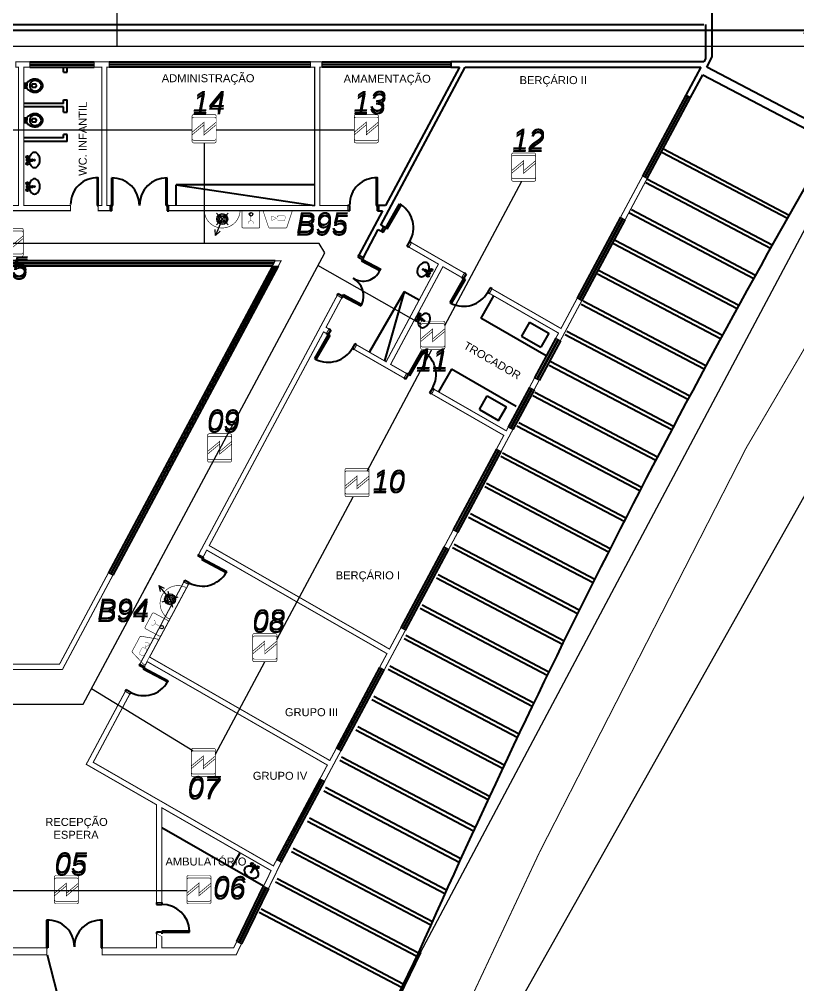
# Model space of a CAD drawing. Header units: metres. Extents: x -331 to 2982, y 362 to 2539.
# Drawn here: x 2924.8 to 2947.28, y 1380.61 to 1408.5 of the extents above; entities that cross this region are included whole.
import ezdxf

# ---------------------------------------------------------------- set-up
doc = ezdxf.new("R2010")
doc.units = ezdxf.units.M
doc.linetypes.add('LIN0', pattern=[0])
doc.layers.get('0').update_dxf_attribs({"color": 251})
doc.layers.get('Defpoints').update_dxf_attribs({"color": 251})
for name, color, linetype in [('CX', 251, 'Continuous'), ('DET. FUMAÇA', 1, 'Continuous'), ('Div', 251, 'Continuous'), ('Pis', 251, 'Continuous')]:
    doc.layers.add(name, color=color, linetype=linetype)
doc.styles.add('COTA', font='simplex.shx')
doc.styles.get("Standard").update_dxf_attribs({"font": 'arial.ttf', "height": 0.3})
doc.dimstyles.new('EXEC_75', dxfattribs={"dimscale": 75, "dimtxt": 0.0032, "dimasz": 0.0022, "dimexe": 0, "dimexo": 0, "dimgap": 5e-05, "dimtad": 1, "dimzin": 4, "dimdsep": 46, "dimtxsty": 'COTA', "dimblk": 'ARCHTICK', "dimcen": 0, "dimclrd": 1, "dimclre": 1, "dimclrt": 2, "dimazin": 0, "dimtfac": 1, "dimtix": 1, "dimtmove": 2, "dimatfit": 3, "dimldrblk": 'DOT', "dimfxl": 1, "dimtvp": 1, "dimtolj": 1, "dimtzin": 0, "dimarcsym": 0})

# ---------------------------------------------------------------- blocks, each defined once
blk = doc.blocks.new('Detector de fumaça')
at = {"layer": 'DET. FUMAÇA', "linetype": 'Continuous', "lineweight": 15, "const_width": 0.01870277497772515}
blk.add_lwpolyline([(774.59948291868, 539.8157648447526), (775.2490596285452, 539.8157648447526, -0.414213562373095), (775.2958165659895, 539.7690079073084), (775.2958165659895, 539.1669315525518, -0.414213562373095), (775.2490596285452, 539.1201746151075), (774.59948291868, 539.1201746151075, -0.414213562373095), (774.5527259812357, 539.1669315525518), (774.5527259812357, 539.7690079073084, -0.414213562373095)], format="xyb", close=True, dxfattribs=at)
blk.add_lwpolyline([(774.7729620717275, 539.8157648447526), (775.0644559117889, 539.46796972993), (774.7729620717275, 539.46796972993), (775.0644559117889, 539.1201746151075)], dxfattribs=at)
blk = doc.blocks.new('WEW')
at = {"color": 1, "lineweight": 0, "true_color": 0xe60000}
for p, q in [((1781.244058351585, 994.0054447120629), (1781.439250093025, 994.4815067582979)), ((1781.439250093025, 994.4815067582979), (1781.307645081665, 994.3597140754018)), ((1781.439250093025, 994.4815067582979), (1781.447474959226, 994.302381974424)), ((1781.074639723589, 994.1748633400589), (1781.413476979581, 993.8360260840664)), ((1781.413476979581, 994.1748633400584), (1781.074639723589, 993.8360260840664))]:
    blk.add_line(p, q, dxfattribs=at)
at = {"color": 1, "true_color": 0xe60000, "const_width": 0.01719509600299768}
for points in [[(1779.259071833538, 993.7473526965271), (1780.02339894841, 993.7473526965271, 0.5119182938526288), (1780.056024349183, 993.7926180221241), (1779.907000183824, 994.239690518202, 0.3228228060550418), (1779.874374783051, 994.2632055766169), (1779.408095998897, 994.2632055766169, 0.3228228060552482), (1779.375470598124, 994.239690518202), (1779.226446432765, 993.7926180221241, 0.5119182938524135)], [(1780.193442345628, 994.2632055766169), (1780.640514841706, 994.2632055766169, -0.414213562373095), (1780.674905033712, 994.2288153846109), (1780.674905033712, 993.781742888533, -0.414213562373095), (1780.640514841706, 993.7473526965271), (1780.193442345628, 993.7473526965271, -0.414213562373095), (1780.159052153622, 993.781742888533), (1780.159052153622, 994.2288153846109, -0.414213562373095)], [(1780.763825455262, 993.7475182720175), (1781.724291247904, 993.7475182720175, 0.4353107658729382), (1781.758593597641, 993.7843649063095, 0.9309493362536452), (1780.729523105524, 993.78436490631, 0.4353107658789753)]]:
    blk.add_lwpolyline(points, format="xyb", close=True, dxfattribs=at)
at = {"color": 1, "true_color": 0xe60000, "const_width": 0.008597548001498838}
for points in [[(1779.462692778066, 994.0599573185639), (1779.617256824809, 994.0599573185641), (1779.651647016815, 994.0255671265581), (1779.651647016814, 993.9361816424857), (1779.617256824808, 993.9017914504798), (1779.462692778067, 993.9017914504798), (1779.428302586061, 993.9361816424857), (1779.42830258606, 994.0255671265579)], [(1779.832264668318, 993.9361816424855), (1779.832264668318, 994.0255671265586), (1779.8016962579, 994.0442011264258), (1779.678836761142, 993.9808743845219), (1779.8016962579, 993.917547642618)]]:
    blk.add_lwpolyline(points, close=True, dxfattribs=at)
for points in [[(1780.336029158255, 994.1350885802071), (1780.338049993509, 994.117166943729), (1780.344365115822, 994.0989928898357), (1780.351185446949, 994.0881389409826), (1780.365331318015, 994.0727414786561), (1780.373162042483, 994.0671882955221), (1780.385539694845, 994.0603730144587), (1780.397159497558, 994.0568391706461), (1780.413073587328, 994.0548198313247), (1780.421409544896, 994.0548198313247), (1780.431261128904, 994.0560819184007), (1780.449861303415, 994.0615455393163), (1780.464482803699, 994.0698767141055), (1780.477493721696, 994.0816463422157), (1780.487704267944, 994.0962795844166), (1780.493996586282, 994.1102881051825), (1780.496860415737, 994.1223690846443), (1780.497607045538, 994.1296433123828), (1780.497793702989, 994.135674088325)], [(1780.416978593668, 993.8365099637556), (1780.416978593668, 994.0545811760148)]]:
    blk.add_lwpolyline(points, dxfattribs=at)
at = {"color": 1, "lineweight": 0, "true_color": 0xe60000}
for radius in [0.15786673427384, 0.1190594061215832, 0.0773527752583614]:
    blk.add_circle((1781.244058351585, 994.0054447120626), radius, dxfattribs=at)
blk = doc.blocks.new('derw')
at = {"layer": 'Div', "color": 2, "linetype": 'Continuous', "lineweight": 15}
blk.add_lwpolyline([(814.4189921522002, 2191.529581289617), (814.4189921522002, 2192.588913395118), (816.5705472743985, 2192.588913395118)], dxfattribs=at)
at = {"layer": 'Div', "color": 2, "linetype": 'Continuous', "lineweight": 15, "insert": (814.7715363855286, 2193.224066991034), "char_height": 0.2, "attachment_point": 1}
blk.add_mtext_dynamic_manual_height_columns('{\\fArial|b0|i1|c0|p34;Cabo Blindado \\P3 x # 1,50mm²}', width=13.3188035564217, gutter_width=2.5, heights=[0], dxfattribs=at)
blk = doc.blocks.new('_ARCHTICK')
at = {"color": 0, "linetype": 'ByBlock', "const_width": 0.15}
blk.add_lwpolyline([(-0.5, -0.5), (0.5, 0.5)], dxfattribs=at)
blk = doc.blocks.new('*D131')
at = {"color": 1, "linetype": 'Continuous', "lineweight": -2, "transparency": 16777216}
for p, q in [((2898.05302410439, 1407.716126733687), (2898.05302410439, 1408.17792171085)), ((2947.521628035352, 1408.17792171085), (2898.05302410439, 1408.17792171085)), ((2947.521628035352, 1407.716126733687), (2947.521628035352, 1408.17792171085))]:
    blk.add_line(p, q, dxfattribs=at)
at = {"layer": 'Defpoints', "color": 0, "transparency": 16777216}
for p in [(2898.05302410439, 1408.17792171085), (2898.05302410439, 1407.716126733687), (2947.521628035352, 1407.716126733687)]:
    blk.add_point(p, dxfattribs=at)
at = {"color": 1, "lineweight": -2, "transparency": 16777216, "xscale": 0.165, "yscale": 0.165, "zscale": 0.165, "rotation": 180}
blk.add_blockref('_ARCHTICK', (2898.05302410439, 1408.17792171085), dxfattribs=at)
at = {"color": 1, "lineweight": -2, "transparency": 16777216, "xscale": 0.165, "yscale": 0.165, "zscale": 0.165}
blk.add_blockref('_ARCHTICK', (2947.521628035352, 1408.17792171085), dxfattribs=at)
at = {"color": 2, "lineweight": 15, "transparency": 16777216, "insert": (2922.787326069871, 1408.30167171085), "char_height": 0.24, "attachment_point": 5, "style": 'COTA'}
blk.add_mtext('\\A1;49.47', dxfattribs=at)
blk = doc.blocks.new('_Dot')
at = {"color": 0, "linetype": 'ByBlock', "lineweight": -2}
blk.add_line((-0.5, 0), (-1, 0), dxfattribs=at)
at = {"color": 0, "linetype": 'ByBlock', "const_width": 0.5}
blk.add_lwpolyline([(-0.25, 0, 1), (0.25, 0, 1)], format="xyb", close=True, dxfattribs=at)
blk = doc.blocks.new('BACIA')
for p, q in [((-0.06929969959371363, -0.1499999999999986), (-0.07449043972138014, -0.1499999999999986)), ((-0.0625, -0.1499999999999986), (-0.06929969959371363, -0.1499999999999986)), ((-0.0625, -0.09199999999999875), (-0.0625, -0.1499999999999986)), ((0, -0.0799999999999983), (-0.05150000000000077, -0.0799999999999983)), ((0.05150000000000077, -0.0799999999999983), (0, -0.0799999999999983)), ((0.03150000000000119, -0.115000000000002), (0, -0.115000000000002)), ((0.03600000000000136, -0.142000000000003), (0.03600000000000136, -0.1309999999999931)), ((0.0625, -0.1499999999999986), (0.0625, -0.09199999999999875)), ((0.06929969959371363, -0.1499999999999986), (0.0625, -0.1499999999999986)), ((0.07449043972138014, -0.1499999999999986), (0.06929969959371363, -0.1499999999999986)), ((-0.1184605461727166, -0.4889924874594769), (-0.1364171111008154, -0.45364006149088)), ((-0.04449999999999932, -0.3039999999999949), (-0.04449999999999932, -0.3999999999999986)), ((0.04449999999999932, -0.3999999999999986), (0.04449999999999932, -0.3039999999999949)), ((0.1184605461727166, -0.4889924874594769), (0.136417111100819, -0.45364006149088))]:
    blk.add_line(p, q)
for points in [[(-0.0625, -0.1499999999999986), (0, -0.1499999999999986)], [(0.0625, -0.1499999999999986), (0, -0.1499999999999986)]]:
    blk.add_lwpolyline(points)
blk.add_lwpolyline([(-0.04363120556149624, -0.1499999999999986, 0.3801993223494783), (-0.03599999999999781, -0.142000000000003), (-0.03599999999999781, -0.1309999999999931, 0.08734938886844609), (-0.03699999999999903, -0.1270000000000024, -0.172036555799225), (-0.03702063377328457, -0.1182640766249179, -0.102747442116531), (-0.03566207996622595, -0.1162748367859479, -0.1679936777225035), (-0.03150000000000119, -0.115000000000002), (0, -0.115000000000002)], format="xyb")
for centre, radius, start, end in [((0.1454000000000022, -0.3981839999999934), 0.3352073654560732, 145.8476197902067, 164.7475197542508), ((0.0006703454894427807, -0.3863925143953892), 0.1543939696503947, 90.24876676285231, 150.3441295896247), ((0.1321829470198672, -0.3913096026490095), 0.3204150456967369, 131.9479104648091, 145.5380661265648), ((-0.07479012425758214, -0.1601487495666376), 0.01015317332599532, 88.30859252005752, 135.2439126766866), ((-0.05074531098659207, -0.09173346492895718), 0.01175771043809134, 93.68015882626072, 181.2989470177389), ((-0.0006703454894427807, -0.3863925143953892), 0.1543939696503947, 29.65587041037526, 89.75123323714769), ((0.03173743116794014, -0.1216564220801502), 0.006660655258204784, 53.89771119222979, 92.04284503821697), ((0.03155233409674096, -0.1205401257283114), 0.005923065158646362, 22.59835358240746, 46.06398807404855), ((0.04786092761631977, -0.1318402319040786), 0.01189065152008987, 155.9795951917806, 175.9479178723674), ((0.04431560278074187, -0.1417074468716635), 0.008320747378689675, 182.0149049368109, 265.2819836100416), ((0.02469117647058638, -0.1226029411764671), 0.01307062595960118, 340.3418396232133, 19.38750188413868), ((0.05074531098659563, -0.09173346492895718), 0.01175771043809118, 358.7010529822612, 86.31984117373871), ((0.07479012425758214, -0.1601487495666376), 0.01015317332599532, 44.75608732331297, 91.69140747994248), ((-0.1321829470198672, -0.3913096026490095), 0.320415045696737, 34.46193387343519, 48.05208953519092), ((-0.1454000000000022, -0.3981839999999934), 0.335207365456073, 15.25248024574918, 34.15238020979325), ((0.05494047619047748, -0.3801611904761941), 0.2432773275438598, 163.2378071544005, 187.0452670075308), ((0.05991666666666617, -0.3819983333333354), 0.2480025543159215, 186.4830215220752, 211.0730449228164), ((-0.007601351351350871, -0.3835635135135149), 0.1458151578266436, 149.70193944114, 190.4455695455569), ((0.07564864864864873, -0.36919763513513), 0.2680990709266696, 211.6808876267744, 231.839711781021), ((0.003175081433223426, -0.3827369706840429), 0.156567009623433, 190.0280393896644, 206.9273693196558), ((0.07564864864864873, -0.36919763513513), 0.2280990709266696, 211.6808876267744, 231.839711781021), ((-0.0003333333333337407, -0.4609999999999985), 0.109000372855611, 233.0019240903329, 270.1281782638239), ((-0.02037499999999781, -0.4003749999999968), 0.02412791433174442, 179.1094637466394, 246.489598798599), ((0, -0.3557575757575719), 0.06825757575757602, 49.31179748816343, 130.6882025118366), ((0, -0.3434318181818199), 0.08456818181818218, 249.2222843690609, 290.7777156309392), ((0.0003333333333337407, -0.4609999999999985), 0.1090003728556102, 269.8718217361762, 306.9980759096673), ((0.02037500000000136, -0.4003749999999968), 0.02412791433174442, 293.5104012014011, 0.8905362533606069), ((-0.07564864864864873, -0.36919763513513), 0.2280990709266702, 308.1602882189789, 328.3191123732256), ((-0.07564864864864873, -0.36919763513513), 0.2680990709266702, 308.1602882189789, 328.3191123732256), ((0.007601351351350871, -0.3835635135135149), 0.1458151578266433, 349.5544304544431, 30.29806055886002), ((-0.003175081433223426, -0.3827369706840358), 0.1565670096234335, 333.0726374834064, 349.9719606103353), ((-0.05991666666666617, -0.3819983333333354), 0.2480025543159212, 328.9269550771838, 353.5169784779251), ((-0.05494047619047748, -0.3801611904761941), 0.2432773275438596, 352.9547329924692, 16.76219284559946), ((-0.0003333333333337407, -0.4609999999999985), 0.149000372855611, 233.0019240903329, 270.1281782638239), ((0.0003333333333337407, -0.4609999999999985), 0.1490003728556102, 269.8718217361762, 306.9980759096673)]:
    blk.add_arc(centre, radius, start, end)
blk = doc.blocks.new('Cuba')
at = {"linetype": 'LIN0'}
for p, q in [((-0.02585295492752238, -0.1379628876449992), (-0.01718032767666955, -0.2850224903811309)), ((0.02585295492751882, -0.1379628876449992), (0.01718032767666955, -0.2850224903811309))]:
    blk.add_line(p, q, dxfattribs=at)
for points in [[(-0.02288629802900033, -0.1882677574764458, 0.04918737415790959), (-0.08275152523274443, -0.1995334803665472, 0.08271085082696271), (-0.1510547913165752, -0.2324730561616519, 0.1067765166610257), (-0.2001066447227018, -0.2858013261504126, 0.1335112860191086), (-0.2154055886850799, -0.3420746072455643, 0.1335112860189625), (-0.2001066447227302, -0.3983478883407088, 0.1067765166609609), (-0.1510547913165894, -0.4516761583294908, 0.08271085082688794), (-0.08275152523278706, -0.4846157341246098, 0.07119615337565723), (0.004301776439952221, -0.4970746072455938, 0.07119615337569098)], [(0.004301776439952221, -0.4970746072455938, 0.07119615337569098), (0.09135507811273413, -0.4846157341246169, 0.08271085082684147), (0.159658344196508, -0.4516761583295192, 0.1067765166608913), (0.2087101976026347, -0.3983478883407869, 0.1335112860190436), (0.2240091415650127, -0.3420746072456069, 0.1335112860192239), (0.2087101976026204, -0.2858013261504198, 0.1067765166609785), (0.1596583441965223, -0.2324730561616803, 0.08271085082689239), (0.09135507811276256, -0.1995334803665827, 0.05612583776606229), (0.02292368620180341, -0.1876337754453488, 0.07119615337569682)]]:
    blk.add_lwpolyline(points, format="xyb", dxfattribs=at)
for centre, radius in [((-0.09940972269724568, -0.1349029643929995), 0.032730686475277), ((0.0919536699389738, -0.1349029643929995), 0.032730686475277), ((0, -0.3433150681628483), 0.01520655305174234)]:
    blk.add_circle(centre, radius, dxfattribs=at)
for centre, radius, start, end in [((0, -0.1349029643929995), 0.02603340947306572, 353.2499466875939, 186.7500533124061), ((0, -0.2850224903811309), 0.01718032767667764, 179.9999999995161, 4.838514225816819e-10)]:
    blk.add_arc(centre, radius, start, end, dxfattribs=at)

msp = doc.modelspace()

# ---------------------------------------------------------------- linework, layer by layer
at = {"lineweight": 0}
for p, q in [((2896.868312634142, 1408.350423337624), (2944.568312634141, 1408.350423337624)), ((2943.352022526933, 1404.667865745271), (2946.980277239768, 1402.755863371528)), ((2943.404365014288, 1404.76268799323), (2947.03363939839, 1402.850148277422)), ((2942.8881253235, 1403.786823124903), (2946.491648159455, 1401.887853851383)), ((2942.939407719249, 1403.884137645332), (2946.545449063189, 1401.983841179091)), ((2942.423168028461, 1402.908272777007), (2946.007510489115, 1401.019411096808)), ((2942.474450424209, 1403.005587297436), (2946.060907657607, 1401.115611183211)), ((2941.958210733421, 1402.02972242911), (2945.527020548458, 1400.149046077021)), ((2942.00949312917, 1402.127036949539), (2945.580014090826, 1400.245458864618)), ((2941.544535834131, 1401.248486601642), (2945.102767460625, 1399.373384698758)), ((2941.493253438382, 1401.151172081213), (2945.050177456117, 1399.276759256483)), ((2941.079578539091, 1400.369936253745), (2944.629167053142, 1398.499389061822)), ((2941.028296143343, 1400.272621733316), (2944.576980519061, 1398.402551000401)), ((2940.563338848303, 1399.394071385419), (2944.107429232422, 1397.526421574831)), ((2940.614621244052, 1399.491385905848), (2944.159212342692, 1397.623472230832)), ((2940.098381553264, 1398.515521037523), (2943.641523279357, 1396.648371146742)), ((2940.149663949013, 1398.612835557951), (2943.69290299163, 1396.745634383719)), ((2939.633424258225, 1397.636970689625), (2943.179262530975, 1395.768399784055)), ((2939.684706653974, 1397.734285210055), (2943.230238850266, 1395.865875599364)), ((2939.168466963186, 1396.758420341728), (2942.720647046295, 1394.886507455669)), ((2939.219749358934, 1396.855734862157), (2942.771219956827, 1394.984195857626)), ((2938.703509668146, 1395.879869993832), (2942.265677072267, 1394.002694031447)), ((2938.754792063895, 1395.977184514261), (2942.315846537461, 1394.100595039327)), ((2938.289834768856, 1395.098634166363), (2941.864119006305, 1393.215072926229)), ((2938.238552373108, 1395.001319645935), (2941.814353043835, 1393.116959282184)), ((2937.824877473816, 1394.220083818466), (2941.416037965582, 1392.327629200974)), ((2937.773595078068, 1394.122769298039), (2941.366675584045, 1392.22930287955)), ((2937.308637783028, 1393.244218950141), (2940.922645504215, 1391.339724396)), ((2937.359920178777, 1393.34153347057), (2940.971604205763, 1391.438263447003)), ((2936.84368048799, 1392.365668602244), (2940.48226380413, 1390.448223304672)), ((2936.894962883738, 1392.462983122673), (2940.530818705768, 1390.54697514845)), ((2936.37872319295, 1391.487118254348), (2940.045531672316, 1389.554798979241)), ((2936.430005588698, 1391.584432774776), (2940.093682633219, 1389.653763690005)), ((2935.913765897911, 1390.60856790645), (2939.612450486334, 1388.659450693767)), ((2935.965048293659, 1390.705882426879), (2939.660197344743, 1388.758628356759)), ((2935.50009099862, 1389.827332078982), (2939.231409837149, 1387.861017406746)), ((2935.448808602872, 1389.730017558554), (2939.180127441401, 1387.763702886318)), ((2935.03513370358, 1388.948781731086), (2938.80418549369, 1386.962582707089)), ((2934.983851307833, 1388.851467210657), (2938.757247409511, 1386.862978839662)), ((2934.570176408541, 1388.070231383189), (2938.381662592789, 1386.06167046105)), ((2934.518894012793, 1387.972916862759), (2938.33512922245, 1385.96185331923)), ((2934.053936717754, 1387.094366514863), (2937.916669389744, 1385.058799934642)), ((2934.105219113503, 1387.191681035292), (2937.962797800264, 1385.158830480479)), ((2933.588979422715, 1386.215816166966), (2937.501870240492, 1384.153817458518)), ((2933.640261818462, 1386.313130687395), (2937.547593424012, 1384.254061549173)), ((2933.124022127674, 1385.337265819069), (2937.090734295715, 1383.246904562343)), ((2933.175304523423, 1385.434580339498), (2937.136051963784, 1383.347362349821)), ((2932.659064832635, 1384.458715471172), (2936.683264269013, 1382.338059816114)), ((2932.710347228384, 1384.556029991602), (2936.728176111835, 1382.438731463669)), ((2932.245389933345, 1383.677479643704), (2936.322825577739, 1381.528769796161)), ((2932.194107537597, 1383.580165123275), (2936.27462445131, 1381.429831521416)), ((2931.780432638305, 1382.798929295808), (2935.887263349694, 1380.634728959775)), ((2931.729150242557, 1382.701614775379), (2935.839062223265, 1380.535790685028))]:
    msp.add_line(p, q, dxfattribs=at)
msp.add_lwpolyline([(2692.518349330812, 1267.280830505988), (2886.962275347707, 1268.097100187218, 0.4142216660946105), (2891.9626645151, 1273.082959709063, 0.0006794350110350167), (2891.975231248996, 1306.700955812731), (2900.166896754641, 1306.700955816218), (2900.766896755088, 1306.700955816474), (2900.766896754705, 1305.727290173056, 0.7427886167569143), (2904.471166908942, 1304.87191986944), (2905.780785288863, 1308.261871982361), (2912.681983326952, 1330.969869122674), (2930.66162161958, 1369.787731902752), (2936.382811443542, 1381.537735187096), (2959.535111235753, 1425.136631832215), (2972.497780465101, 1447.640705523976), (2973.386371233431, 1449.183359415588), (2974.617515654837, 1451.303256367882, 0.5776208198366205), (2973.154628530816, 1453.859429808981), (2919.447994033468, 1453.786056282588), (2871.128480533539, 1453.81523832783), (2844.526149366137, 1453.595598763779), (2835.976149366138, 1453.543721808454), (2739.48963433285, 1452.840728792093)], format="xyb", dxfattribs=at)
at = {"layer": 'CX', "ltscale": 8}
for points in [[(2927.04778969133, 1403.125336594777), (2927.077789691331, 1403.125336594777), (2927.077789691331, 1403.925336594777), (2927.04778969133, 1403.925336594777)], [(2935.108959451129, 1403.125336815621), (2935.138959451129, 1403.125336815621), (2935.138959451129, 1403.925336815621), (2935.108959451129, 1403.925336815621)], [(2925.619860336122, 1381.675543801389), (2925.589860336122, 1381.675543801389), (2925.589860336122, 1382.475543801389), (2925.619860336122, 1382.475543801389)], [(2927.159860336121, 1381.675543800285), (2927.189860336121, 1381.675543800285), (2927.189860336121, 1382.475543800285), (2927.159860336121, 1382.475543800285)]]:
    msp.add_lwpolyline(points, close=True, dxfattribs=at)
for centre, start, end in [((2927.048352191331, 1403.155336594777), 87.81061881630444, 180), ((2935.109521951129, 1403.155336815621), 87.81061881630444, 180), ((2925.619297836121, 1381.705543801389), 0, 92.18938118369559), ((2927.160422836121, 1381.705543800285), 87.81061881630444, 180)]:
    msp.add_arc(centre, 0.7705624999999969, start, end, dxfattribs=at)
at = {"layer": 'DET. FUMAÇA', "color": 2, "linetype": 'Continuous', "lineweight": 15}
for centre in [(2931.487331294983, 1402.869955417018), (2928.911045434059, 1390.941807896185)]:
    msp.add_circle(centre, 0.05037180366343819, dxfattribs=at)
at = {"layer": 'Div', "color": 150, "linetype": 'Continuous', "lineweight": 0}
for p, q in [((2929.787955362635, 1405.305767820875), (2919.710105859526, 1405.305767820876)), ((2934.471094040161, 1405.305767820875), (2930.48354559228, 1405.305767820876)), ((2930.135750477457, 1404.934222528498), (2930.135750477457, 1402.025336767213)), ((2937.0878011594, 1399.659732822747), (2939.315560548866, 1403.824688638242)), ((2936.405905719665, 1399.692794970282), (2933.418435390554, 1401.38644847118)), ((2934.839971469821, 1395.452840134256), (2936.715344910231, 1398.963399175438)), ((2932.236694823056, 1390.579700645303), (2934.443005536442, 1394.709749549502)), ((2930.461689630318, 1387.27174250491), (2931.888899708234, 1389.940014016662)), ((2929.812856338117, 1387.364605200184), (2926.878956932228, 1389.160424887078)), ((2929.637177082979, 1383.31740164492), (2921.544957753478, 1383.31740164492))]:
    msp.add_line(p, q, dxfattribs=at)
at = {"layer": 'Div', "color": 230, "linetype": 'Continuous', "lineweight": 0}
msp.add_lwpolyline([(2868.331737591302, 1406.738311297104), (2868.331737591302, 1456.50171918145, -0.414213562373095), (2869.331737591302, 1457.50171918145), (2981.0732040355, 1457.50171918145, -0.573633797378109), (2981.944759001761, 1456.011421373187), (2936.695141891721, 1375.575555968425, -0.2709437248566193), (2935.82358692546, 1375.065853776687), (2919.103372282391, 1375.065853776687, -0.2751897758583724), (2918.224177034503, 1375.589392113914), (2902.169315213926, 1405.214772959877, 0.2751897758583723), (2901.290119966038, 1405.738311297104), (2869.331737591302, 1405.738311297104, -0.414213562373095)], format="xyb", close=True, dxfattribs=at)
at = {"layer": 'Div', "color": 150, "linetype": 'Continuous', "lineweight": 0}
for points in [[(2889.015567856112, 1425.513853608338), (2942.005730541883, 1425.513853608338), (2942.005730541883, 1420.436845911743), (2949.223499445711, 1420.436845911743), (2949.223499445711, 1411.112281434738), (2947.52162803535, 1407.716126733687), (2898.05302410439, 1407.716126733687), (2898.05302410439, 1404.734484828974), (2868.289244039146, 1404.734484828974)], [(2928.381082622895, 1391.968756505175), (2933.618669866185, 1401.760801171783), (2933.460165162271, 1402.025336767103), (2916.672927415252, 1402.025336767661), (2916.514422711338, 1401.760801172362), (2923.490506533939, 1388.718512573459), (2926.642586043893, 1388.718512573459), (2928.852896614766, 1392.850846572246)]]:
    msp.add_lwpolyline(points, dxfattribs=at)
at = {"layer": 'Pis'}
for p, q in [((2944.812049622539, 1407.422101579134), (2944.812049622539, 1417.150705523974)), ((2896.868312634142, 1408.350423337623), (2944.568312634141, 1408.350423337623)), ((2944.612049622539, 1408.350423337624), (2944.612049622539, 1407.366449087963)), ((2944.612049622539, 1407.366449087963), (2944.563316709674, 1407.275336732716)), ((2944.652968037817, 1407.12468715702), (2944.812049622539, 1407.422101579134)), ((2925.100003424146, 1407.275336777537), (2926.960003424149, 1407.275336773254)), ((2925.100003423997, 1407.210336777537), (2926.960003424, 1407.210336773254)), ((2925.10000342395, 1407.190336777823), (2926.960003423953, 1407.190336773512)), ((2925.100003423799, 1407.125336777823), (2926.960003423802, 1407.125336773512)), ((2926.077789417601, 1406.975336786601), (2926.077789417602, 1407.125336775556)), ((2926.177789417603, 1406.975336786601), (2926.177789417602, 1407.125336775556)), ((2927.396733775923, 1407.275336772248), (2933.204895594302, 1407.275336772248)), ((2927.396733775923, 1407.210336772248), (2933.204895594302, 1407.210336772248)), ((2933.204895594453, 1407.19033675904), (2927.396733775726, 1407.1903367725)), ((2933.204895594302, 1407.12533675904), (2927.396733775575, 1407.1253367725)), ((2933.540349304599, 1407.275336758101), (2937.256523022257, 1407.275336749543)), ((2933.540349304449, 1407.210336758101), (2937.256523022108, 1407.210336749543)), ((2937.256523022257, 1407.190336767139), (2933.540349304599, 1407.190336767139)), ((2937.256523022257, 1407.125336767139), (2933.540349304599, 1407.125336767139)), ((2935.237528901525, 1402.561151725958), (2937.678828759205, 1407.125336748672)), ((2937.50871933656, 1407.125336767139), (2935.369191817535, 1403.125336755957)), ((2944.563316709674, 1407.275336732716), (2937.256523022257, 1407.275336749543)), ((2937.256523022257, 1407.275336749543), (2937.256523022257, 1407.125336767139)), ((2937.256523022257, 1407.125336767139), (2937.50871933656, 1407.125336767139)), ((2937.678828759205, 1407.125336748672), (2944.483086790242, 1407.125336732903)), ((2944.483086790242, 1407.125336732903), (2944.048960139516, 1406.313681953881)), ((2948.360542181915, 1405.17088536376), (2944.652968037817, 1407.12468715702)), ((2926.077789417601, 1406.9753367866), (2926.177789417601, 1406.975336786601)), ((2944.181310729767, 1406.242890021578), (2944.535053048422, 1406.904236634788)), ((2944.535053048422, 1406.904236634788), (2948.243991282486, 1404.949715999149)), ((2944.048960139516, 1406.313681953881), (2942.799144787063, 1403.976993796138)), ((2944.106276560557, 1406.283025341561), (2942.856461208105, 1403.946337183818)), ((2942.872870785262, 1403.934481553724), (2944.123994684117, 1406.27354733573)), ((2942.930186830911, 1403.903824239572), (2944.181310729768, 1406.242890021578)), ((2944.048960139516, 1406.313681953881), (2944.181310729767, 1406.242890021578)), ((2926.077789417255, 1406.075336771006), (2924.927789417256, 1406.075336774244)), ((2926.077789417256, 1405.975336771005), (2924.927789416974, 1405.975336774244)), ((2926.077789417255, 1406.075336771005), (2926.077789417255, 1406.175336771006)), ((2926.077789417255, 1406.175336771006), (2926.177789417256, 1406.175336771006)), ((2926.077789417255, 1405.82533677059), (2926.077789417255, 1405.975336771005)), ((2926.177789417255, 1405.825336770724), (2926.177789417256, 1406.175336771006)), ((2926.077789414437, 1405.825336770723), (2926.177789417256, 1405.825336770723)), ((2926.077789417254, 1405.075336771005), (2926.077789417255, 1405.175336771004)), ((2926.177789417256, 1405.175336770723), (2926.077789417255, 1405.175336771004)), ((2926.177789417258, 1404.975336770723), (2926.177789417256, 1405.175336770723)), ((2926.077789417254, 1405.075336771005), (2924.927789414439, 1405.075336774244)), ((2926.177789417258, 1404.975336770723), (2924.927789414157, 1404.975336774244)), ((2943.352022526932, 1404.667865745271), (2946.980277239768, 1402.755863371528)), ((2943.404365014288, 1404.76268799323), (2947.03363939839, 1402.850148277422)), ((2927.46778940668, 1402.975336818156), (2927.467789406679, 1403.925336815761)), ((2927.49778940668, 1403.125336814775), (2927.497789406679, 1403.924774117868)), ((2929.037789406681, 1403.125336814775), (2929.037789406681, 1403.924774117868)), ((2929.06778940668, 1403.125336815845), (2929.067789406681, 1403.925336815761)), ((2929.327789417256, 1403.125336768046), (2929.327789418948, 1403.725336756081)), ((2929.327789418948, 1403.725336756081), (2933.327789417255, 1403.125336760153)), ((2933.327789416644, 1403.725336760153), (2929.327789418948, 1403.725336756081)), ((2942.8881253235, 1403.786823124904), (2946.491648159455, 1401.887853851383)), ((2942.939407719248, 1403.884137645332), (2946.545449063189, 1401.983841179091)), ((2935.380238422138, 1402.479128050009), (2935.779015323497, 1403.172653091332)), ((2935.42358373722, 1402.454204493675), (2935.822360638579, 1403.147729534998)), ((2935.779015323491, 1403.172653091336), (2935.822360638574, 1403.147729535001)), ((2927.417789406679, 1403.12533683677), (2927.467789406681, 1403.12533683677)), ((2927.46778940668, 1402.975336818156), (2927.41778940668, 1402.975336818156)), ((2927.467789406681, 1403.12533683677), (2927.49778940668, 1403.12533683677)), ((2929.037789406681, 1403.125336814775), (2929.06778940668, 1403.125336814775)), ((2929.06778940668, 1403.125336814775), (2929.117789406681, 1403.125336760012)), ((2929.06778940668, 1403.125336815845), (2929.067789406255, 1402.975336818156)), ((2929.06778940668, 1402.975336818156), (2929.117789406258, 1402.975336818014)), ((2934.338959451129, 1403.12533681886), (2934.288959451129, 1403.125336815621)), ((2934.338959451129, 1402.975336819002), (2934.28895945113, 1402.975336819002)), ((2934.338959451129, 1402.975336819002), (2934.338959451129, 1403.125336815621)), ((2935.288959541777, 1402.975336767139), (2934.601932446419, 1401.690884932867)), ((2935.138959451128, 1402.975336818156), (2935.138959451129, 1403.125336814776)), ((2935.170400812512, 1403.125336815532), (2935.138959451129, 1403.125336815621)), ((2935.138959451128, 1402.975336818156), (2935.170400812511, 1402.975336801707)), ((2935.369191817535, 1403.125336755957), (2935.170400812512, 1403.125336756344)), ((2935.170400812512, 1403.125336756344), (2935.170400812511, 1402.975336801707)), ((2935.170400812511, 1402.975336801707), (2935.288959541777, 1402.975336767139)), ((2942.423168028461, 1402.908272777007), (2946.007510489115, 1401.019411096808)), ((2942.474450424209, 1403.005587297436), (2946.060907657607, 1401.115611183211)), ((2942.161510905944, 1402.784856464761), (2940.911075788702, 1400.447009578219)), ((2942.218827326986, 1402.754199852441), (2940.968392209744, 1400.416352965898)), ((2940.983867656264, 1400.402854841786), (2942.234330930226, 1402.740685538215)), ((2941.041183701914, 1400.372197527635), (2942.291646975876, 1402.710028224063)), ((2934.734490804798, 1401.6206859574), (2935.166748576066, 1402.428822835533)), ((2935.166748576066, 1402.428822835533), (2935.253453375032, 1402.379000372363)), ((2935.328187069787, 1402.509057570812), (2935.237528901525, 1402.561151725958)), ((2935.253453375032, 1402.379000372363), (2935.328187069787, 1402.509057570812)), ((2935.305467753132, 1402.349092104762), (2935.253453375032, 1402.379000372363)), ((2935.305467753132, 1402.349092104762), (2935.380238422138, 1402.479128050009)), ((2935.380238422138, 1402.479128050009), (2935.328224044037, 1402.509036317611)), ((2935.380238422138, 1402.479128050009), (2935.42358373722, 1402.454204493675)), ((2935.998992794455, 1401.950315203401), (2936.073763463459, 1402.080351148649)), ((2936.12577784156, 1402.050442881047), (2936.07376346346, 1402.080351148648)), ((2941.958210733421, 1402.02972242911), (2945.527020548458, 1400.149046077021)), ((2942.00949312917, 1402.127036949539), (2945.580014090826, 1400.245458864618)), ((2936.051007172554, 1401.920406935799), (2935.998992794455, 1401.950315203401)), ((2932.188516683354, 1401.525336767145), (2917.944575894224, 1401.525336767618)), ((2932.153778242578, 1401.460336767716), (2917.979314313916, 1401.460336807642)), ((2934.601930175407, 1401.690886135528), (2934.572021907805, 1401.638871757429)), ((2934.572021907805, 1401.638871757429), (2934.706166436748, 1401.567731521661)), ((2934.601932446419, 1401.690884932867), (2934.734490804798, 1401.6206859574)), ((2934.706166436748, 1401.567731521661), (2934.681242880414, 1401.524386206578)), ((2934.681242880414, 1401.524386206578), (2935.210516572201, 1401.243698984252)), ((2934.734490804798, 1401.6206859574), (2934.706166436748, 1401.567731521661)), ((2934.706166436748, 1401.567731521661), (2935.235440128536, 1401.287044299334)), ((2932.143089491492, 1401.440336767746), (2917.990003065034, 1401.440336807611)), ((2932.108351050716, 1401.375336768319), (2918.024741506171, 1401.375336807509)), ((2932.108351050716, 1401.375336768319), (2927.370093061602, 1392.509459092184)), ((2932.182051520679, 1401.375336768114), (2927.42741969732, 1392.478821585149)), ((2932.204714971005, 1401.375336768051), (2927.441970666057, 1392.471045000992)), ((2932.278429058322, 1401.375336767846), (2927.499297305198, 1392.440407492128)), ((2935.235440128536, 1401.287044299334), (2935.210516572201, 1401.243698984252)), ((2941.54453583413, 1401.248486601642), (2945.102767460625, 1399.373384698758)), ((2937.62924974412, 1401.014098120404), (2937.23047284276, 1400.320573079081)), ((2937.672595059202, 1400.989174564069), (2937.273818157842, 1400.295649522747)), ((2937.62924974412, 1401.014098120404), (2937.577235366021, 1401.044006388007)), ((2937.704020413125, 1401.144134065651), (2937.62924974412, 1401.014098120404)), ((2937.62924974412, 1401.014098120404), (2937.672595059202, 1400.989174564069)), ((2937.704020413125, 1401.144134065651), (2937.652006035026, 1401.174042333255)), ((2941.493253438382, 1401.151172081213), (2945.050177456116, 1399.276759256482)), ((2935.913027299701, 1400.633247711427), (2934.916085046301, 1398.899435108119)), ((2935.913027299701, 1400.633247711427), (2935.349538197127, 1398.633104108433)), ((2936.342397807586, 1400.386359667783), (2935.913027299701, 1400.633247711427)), ((2938.39754545445, 1400.745357164292), (2938.322774785443, 1400.615321219044)), ((2938.449559832549, 1400.715448896689), (2938.39754545445, 1400.745357164292)), ((2933.979643704366, 1400.527476986082), (2934.007814910963, 1400.580145075509)), ((2934.00792945305, 1400.580359220148), (2934.140082708618, 1400.509397427465)), ((2934.111911502021, 1400.456729338039), (2934.140082708618, 1400.509397427465)), ((2934.140082708618, 1400.509397427465), (2934.163590099697, 1400.553346179582)), ((2934.140082708618, 1400.509397427465), (2934.670594866514, 1400.224530485653)), ((2934.163590099697, 1400.553346179582), (2934.694102257593, 1400.26847923777)), ((2938.496834431666, 1400.514728907826), (2938.122981086632, 1399.864549181578)), ((2938.374789163543, 1400.585412951443), (2938.322774785445, 1400.615321219045)), ((2941.079578539091, 1400.369936253745), (2944.629167053142, 1398.499389061822)), ((2934.670594866514, 1400.224530485653), (2934.694102257593, 1400.26847923777)), ((2937.23047284276, 1400.320573079081), (2937.273818157842, 1400.295649522747)), ((2941.028296143343, 1400.272621733316), (2944.576980519061, 1398.402551000401)), ((2940.017376971935, 1398.77614925576), (2938.122981086632, 1399.864549181578)), ((2933.795487476678, 1399.526075775687), (2933.720716807672, 1399.39603983044)), ((2933.795487476678, 1399.526075775687), (2933.743473098578, 1399.55598404329)), ((2939.534196184406, 1399.7509844519), (2939.304899466124, 1399.352207553139)), ((2939.534196184406, 1399.7509844519), (2940.089016217466, 1399.431962930811)), ((2933.720716807672, 1399.39603983044), (2933.321939906312, 1398.702514789117)), ((2933.764062122756, 1399.371116274105), (2933.365285221395, 1398.677591232781)), ((2933.720716807672, 1399.39603983044), (2933.668702429573, 1399.425948098042)), ((2933.720716807672, 1399.39603983044), (2933.764062122756, 1399.371116274105)), ((2939.304899466124, 1399.352207553139), (2939.859719499184, 1399.033186032051)), ((2940.291220984243, 1399.288120259895), (2939.678074701204, 1398.141799346889)), ((2940.348537029894, 1399.257462945743), (2939.735390746854, 1398.111142032737)), ((2940.366172736247, 1399.248029926004), (2939.753026453209, 1398.101709012998)), ((2940.089016217466, 1399.431962930811), (2939.859719499184, 1399.033186032051)), ((2940.563338848303, 1399.394071385419), (2944.107429232421, 1397.526421574832)), ((2940.614621244052, 1399.491385905848), (2944.159212342692, 1397.623472230832)), ((2934.489012518001, 1399.127298874327), (2934.414241848996, 1398.997262929079)), ((2934.466256227094, 1398.967354661478), (2934.414241848997, 1398.99726292908)), ((2934.541026896101, 1399.097390606725), (2934.489012518001, 1399.127298874327)), ((2940.423488781898, 1399.217372611852), (2939.81034249886, 1398.071051698846)), ((2933.321939906312, 1398.702514789117), (2933.365285221395, 1398.677591232781)), ((2936.035004871176, 1398.239502047103), (2936.433781772537, 1398.933027088426)), ((2936.078350186259, 1398.214578490768), (2936.477127087619, 1398.908103532092)), ((2936.433781772531, 1398.93302708843), (2936.477127087614, 1398.908103532095)), ((2937.275807174547, 1398.391232049854), (2936.901953829522, 1397.741052323614)), ((2939.148324786121, 1397.31453441618), (2937.275807174547, 1398.391232049854)), ((2940.098381553264, 1398.515521037522), (2943.641523279357, 1396.648371146742)), ((2940.149663949012, 1398.612835557951), (2943.69290299163, 1396.745634383719)), ((2935.960234202171, 1398.109466101856), (2935.908219824072, 1398.139374369457)), ((2935.960234202171, 1398.109466101856), (2936.035004871176, 1398.239502047103)), ((2936.035004871176, 1398.239502047103), (2935.982990493077, 1398.269410314706)), ((2936.035004871176, 1398.239502047103), (2936.078350186259, 1398.214578490769)), ((2936.653759243495, 1397.710689200495), (2936.7285299125, 1397.840725145744)), ((2936.780544290599, 1397.810816878141), (2936.7285299125, 1397.840725145742)), ((2939.531505561196, 1397.867777836784), (2938.918359278157, 1396.721456923778)), ((2939.588821606847, 1397.837120522632), (2938.975675323808, 1396.690799609626)), ((2936.705773621596, 1397.680780932893), (2936.653759243495, 1397.710689200495)), ((2938.083872209015, 1397.228710695175), (2938.313168927296, 1397.627487593937)), ((2938.313168927296, 1397.627487593937), (2938.867988960354, 1397.308466072848)), ((2939.6064573132, 1397.827687502893), (2938.993311030162, 1396.681366589886)), ((2939.66377335885, 1397.797030188741), (2939.050627075812, 1396.650709275735)), ((2939.633424258225, 1397.636970689625), (2943.179262530974, 1395.768399784055)), ((2939.684706653973, 1397.734285210055), (2943.230238850266, 1395.865875599364)), ((2938.638692242073, 1396.909689174087), (2938.867988960354, 1397.308466072848)), ((2938.083872209015, 1397.228710695175), (2938.638692242073, 1396.909689174087)), ((2939.168466963186, 1396.758420341728), (2942.720647046295, 1394.886507455669)), ((2939.219749358934, 1396.855734862158), (2942.771219956827, 1394.984195857626)), ((2938.578322235383, 1396.085733305922), (2937.328447119959, 1393.749002214024)), ((2938.635638281034, 1396.05507599177), (2937.385763165609, 1393.718344899872)), ((2937.403398871963, 1393.708911880133), (2938.653273987387, 1396.045642972031)), ((2937.460714917613, 1393.678254565981), (2938.710590033038, 1396.014985657879)), ((2938.703509668146, 1395.879869993832), (2942.265677072267, 1394.002694031446)), ((2938.754792063894, 1395.97718451426), (2942.315846537461, 1394.100595039327)), ((2938.289834768855, 1395.098634166363), (2941.864119006304, 1393.215072926229)), ((2938.238552373107, 1395.001319645935), (2941.814353043835, 1393.116959282184)), ((2937.824877473816, 1394.220083818467), (2941.416037965581, 1392.327629200974)), ((2937.773595078068, 1394.122769298038), (2941.366675584045, 1392.229302879549)), ((2937.068039426508, 1393.26215137081), (2935.818164311082, 1390.925420278912)), ((2937.125355472158, 1393.231494056658), (2935.875480356733, 1390.89476296476)), ((2935.893116063087, 1390.885329945022), (2937.142991178512, 1393.222061036919)), ((2935.950432108737, 1390.85467263087), (2937.200307224163, 1393.191403722767)), ((2937.308637783028, 1393.244218950141), (2940.922645504214, 1391.339724396)), ((2937.359920178777, 1393.34153347057), (2940.971604205763, 1391.438263447003)), ((2929.975332306125, 1393.041129885936), (2929.951749756779, 1392.99704062005)), ((2930.08401755444, 1392.926292972023), (2929.951749756778, 1392.997040620051)), ((2930.069868024824, 1392.899839412477), (2930.084017554432, 1392.926292972008)), ((2930.069868024824, 1392.899839412477), (2930.775296278982, 1392.522518622916)), ((2930.107600103781, 1392.970382237892), (2930.084017554432, 1392.926292972008)), ((2930.084017554432, 1392.926292972008), (2930.789445808591, 1392.548972182446)), ((2930.775296278982, 1392.522518622916), (2930.789445808591, 1392.548972182446)), ((2929.574428967216, 1392.291612365892), (2929.550846417869, 1392.247523100007)), ((2929.706696764871, 1392.22086471785), (2929.574428967216, 1392.291612365892)), ((2936.843680487989, 1392.365668602244), (2940.48226380413, 1390.448223304672)), ((2936.894962883738, 1392.462983122673), (2940.530818705767, 1390.54697514845)), ((2929.683114215523, 1392.176775451965), (2929.706696764871, 1392.22086471785)), ((2936.37872319295, 1391.487118254347), (2940.045531672316, 1389.554798979242)), ((2936.430005588698, 1391.584432774776), (2940.093682633218, 1389.653763690005)), ((2935.913765897911, 1390.60856790645), (2939.612450486334, 1388.659450693766)), ((2935.965048293659, 1390.705882426879), (2939.660197344742, 1388.758628356759)), ((2928.283090113593, 1389.877361844224), (2928.259507564246, 1389.833272578339)), ((2928.391775361908, 1389.762524930312), (2928.259507564245, 1389.833272578339)), ((2928.377625832291, 1389.736071370766), (2928.3917753619, 1389.762524930297)), ((2928.415357911249, 1389.806614196181), (2928.3917753619, 1389.762524930297)), ((2928.3917753619, 1389.762524930297), (2929.097203616058, 1389.385204140735)), ((2935.204573656704, 1389.778268581843), (2933.953936068241, 1387.440111991964)), ((2935.261889702354, 1389.747611267691), (2934.011252113891, 1387.409454677812)), ((2935.50009099862, 1389.827332078982), (2939.231409837149, 1387.861017406747)), ((2928.377625832291, 1389.736071370766), (2929.083054086449, 1389.358750581204)), ((2934.028887820245, 1387.400021658073), (2935.279525408708, 1389.738178247952)), ((2934.086203865896, 1387.369364343921), (2935.336841454359, 1389.7075209338)), ((2935.448808602871, 1389.730017558553), (2939.1801274414, 1387.763702886317)), ((2929.083054086449, 1389.358750581204), (2929.097203616058, 1389.385204140735)), ((2927.882186774684, 1389.127844324181), (2927.858604225336, 1389.083755058296)), ((2928.014454572338, 1389.057096676138), (2927.882186774684, 1389.127844324181)), ((2927.990872022991, 1389.013007410253), (2928.014454572338, 1389.057096676138)), ((2935.03513370358, 1388.948781731086), (2938.804185493689, 1386.962582707089)), ((2934.983851307832, 1388.851467210657), (2938.75724740951, 1386.862978839662)), ((2934.570176408541, 1388.070231383189), (2938.381662592789, 1386.06167046105)), ((2934.518894012793, 1387.97291686276), (2938.33512922245, 1385.96185331923)), ((2934.053936717753, 1387.094366514863), (2937.916669389744, 1385.058799934642)), ((2934.105219113502, 1387.191681035292), (2937.962797800264, 1385.158830480479)), ((2933.482252403872, 1386.558265581495), (2932.231614815409, 1384.220108991617)), ((2933.539568449523, 1386.527608267343), (2932.288930861059, 1384.189451677465)), ((2932.306566567413, 1384.180018657725), (2933.557204155877, 1386.518175247604)), ((2932.363882613064, 1384.149361343573), (2933.614520201527, 1386.487517933452)), ((2933.588979422714, 1386.215816166966), (2937.501870240491, 1384.153817458518)), ((2933.640261818462, 1386.313130687395), (2937.547593424011, 1384.254061549173)), ((2933.124022127674, 1385.337265819069), (2937.090734295714, 1383.246904562343)), ((2933.175304523423, 1385.434580339498), (2937.136051963784, 1383.34736234982)), ((2931.852398298069, 1383.454926568481), (2928.913626660416, 1385.144720271144)), ((2932.659064832635, 1384.458715471172), (2936.683264269013, 1382.338059816114)), ((2932.710347228384, 1384.556029991601), (2936.728176111835, 1382.438731463669)), ((2930.926623530003, 1383.987247063588), (2931.175859093353, 1384.420700214415)), ((2932.245389933345, 1383.677479643704), (2936.322825577739, 1381.528769796161)), ((2931.077821501264, 1381.853700755843), (2931.852952590822, 1383.456072417243)), ((2931.13633485943, 1381.825395510461), (2931.911465948988, 1383.427767171861)), ((2931.934539050002, 1383.416333313735), (2931.155082606705, 1381.816068444096)), ((2931.9929756885, 1383.387870016649), (2931.213519245203, 1381.787605147009)), ((2932.194107537596, 1383.580165123275), (2936.274624451309, 1381.429831521416)), ((2928.763630290952, 1382.979810631177), (2928.763630290952, 1382.929810631177)), ((2928.763630290952, 1382.929810631177), (2928.913626660416, 1382.929810631177)), ((2928.913626660416, 1382.979810631177), (2928.913626660416, 1382.929810631177)), ((2931.780432638305, 1382.798929295807), (2935.887263349693, 1380.634728959774)), ((2931.729150242557, 1382.701614775378), (2935.839062223265, 1380.535790685028)), ((2928.913630290951, 1382.129810631179), (2928.763630290952, 1382.129810631179)), ((2928.763630290952, 1382.129810631179), (2928.763630290952, 1382.079810631178)), ((2929.713630290952, 1382.159810631179), (2928.913630290951, 1382.159810631179)), ((2928.913630290951, 1382.159810631179), (2928.913630290951, 1382.129810631179)), ((2928.913630290951, 1382.129810631179), (2928.913630290951, 1382.079810631179)), ((2928.913630290951, 1382.129810631179), (2929.713630290952, 1382.129810631179)), ((2929.713630290952, 1382.129810631179), (2929.713630290952, 1382.159810631179)), ((2925.606634220146, 1381.475543800428), (2926.016799816469, 1379.865555552038)), ((2925.606634220146, 1381.475543800428), (2926.016799816469, 1379.865555552038)), ((2936.337856446718, 1381.559622358227), (2930.62714270149, 1369.837735187093)), ((2936.382811443546, 1381.537735187094), (2930.661621619583, 1369.78773190275))]:
    msp.add_line(p, q, dxfattribs=at)
at = {"layer": 'Pis', "const_width": 0.03}
msp.add_lwpolyline([(2692.518349330812, 1267.280830505988), (2886.962275347707, 1268.097100187218, 0.4142216660946105), (2891.9626645151, 1273.082959709063, 0.0006794350110350167), (2891.975231248996, 1306.700955812732), (2900.166896754641, 1306.700955816219), (2900.766896755088, 1306.700955816474), (2900.766896754705, 1305.727290173056, 0.7427886167569143), (2904.471166908942, 1304.87191986944), (2905.780785288863, 1308.261871982361), (2912.681983326952, 1330.969869122674), (2930.66162161958, 1369.787731902753), (2936.382811443542, 1381.537735187096), (2959.535111235753, 1425.136631832215), (2972.497780465101, 1447.640705523977), (2973.386371233431, 1449.183359415588), (2974.617515654837, 1451.303256367882, 0.5776208198366205), (2973.154628530816, 1453.859429808982), (2919.447994033468, 1453.786056282589), (2871.128480533539, 1453.815238327831), (2844.526149366137, 1453.595598763779), (2835.976149366138, 1453.543721808453), (2739.48963433285, 1452.840728792093)], format="xyb", dxfattribs=at)
msp.add_lwpolyline([(2916.033004848491, 1333.710760961279), (2939.819689749318, 1384.43133638094), (2945.796649550236, 1396.130360031783), (2976.861143335169, 1449.181697676672)], dxfattribs=at)
for points in [[(2926.277789417256, 1402.975336767139), (2926.277789417256, 1403.125336760153), (2924.927789417256, 1403.125336760153), (2924.927789417256, 1407.125336778222), (2925.100003423799, 1407.125336777823), (2925.100003424146, 1407.275336777537), (2924.695403305064, 1407.275336778469), (2924.695403304717, 1407.12533677876), (2924.777789417256, 1407.125336778569), (2924.777789417256, 1403.125336760153), (2923.677789417256, 1403.125336760153), (2923.677789417256, 1402.975336767139)], [(2927.417789417256, 1402.975336767139), (2927.417789417256, 1403.125336760153), (2927.327789417256, 1403.125336760153), (2927.327789417256, 1407.12533677266), (2927.396733775575, 1407.1253367725), (2927.396733775923, 1407.275336772248), (2926.960003424149, 1407.275336773254), (2926.960003423802, 1407.125336773512), (2927.177789417256, 1407.125336773008), (2927.177789417256, 1403.125336760153), (2927.077789417256, 1403.125336760153), (2927.077789417256, 1402.975336767139)], [(2934.288959541777, 1402.975336767139), (2934.288959541777, 1403.125336761131), (2933.477789417256, 1403.125336760305), (2933.477789417256, 1407.125336767139), (2933.540349304599, 1407.125336767139), (2933.540349304599, 1407.275336758101), (2933.204895594302, 1407.275336758873), (2933.204895594302, 1407.12533675904), (2933.327789417256, 1407.125336758755), (2933.327789417256, 1403.125336760153), (2929.117789406681, 1403.125336760012), (2929.117789406258, 1402.975336831982)], [(2942.930186830911, 1403.903824239572), (2942.799144787063, 1403.976993796138), (2942.161510905944, 1402.784856464761), (2942.291646975876, 1402.710028224063)], [(2937.031762781866, 1401.357145111939), (2937.57712199061, 1401.043809213379), (2937.651867326978, 1401.173801101869), (2936.125777841559, 1402.050442881047), (2936.051137557757, 1401.920633692671), (2936.901645511694, 1401.431913325213), (2935.39166523524, 1398.608896996141), (2934.541026896101, 1399.097390606725), (2934.466256227094, 1398.967354661478), (2935.908219824072, 1398.139374369457), (2935.982990493077, 1398.269410314706), (2935.521782505411, 1398.534128782867)], [(2932.278429058322, 1401.375336767846), (2932.358661339683, 1401.525336767139), (2932.188516683354, 1401.525336767145), (2932.108351050716, 1401.375336768319)], [(2941.041183701914, 1400.372197527635), (2940.911075788702, 1400.447009578219), (2940.442219489416, 1399.570423320836), (2938.449559832549, 1400.715448896689), (2938.374826137794, 1400.58539169824), (2940.37143938295, 1399.438094304572), (2940.291220984243, 1399.288120259895), (2940.423488781898, 1399.217372611852)], [(2930.282906119407, 1393.298129396192), (2933.585987974152, 1399.473477616036), (2933.668739403822, 1399.425926844843), (2933.743473098576, 1399.555984043291), (2933.656768299611, 1399.605806506461), (2934.111911502021, 1400.456729338039), (2933.979643704366, 1400.527476986082), (2929.975332306126, 1393.041129885935), (2930.107600103781, 1392.970382237892), (2930.212125793949, 1393.165800505767), (2935.416816600833, 1390.175071974806), (2935.204573656704, 1389.778268581843), (2935.336841454358, 1389.7075209338), (2935.950432108737, 1390.854672630869), (2935.818164311082, 1390.925420278912), (2935.487596926292, 1390.307400865232)], [(2939.810342498859, 1398.071051698846), (2939.678074701205, 1398.141799346889), (2939.531505561196, 1397.867777836784), (2939.66377335885, 1397.797030188741)], [(2938.790678781037, 1396.482749085076), (2938.578322235383, 1396.085733305922), (2938.710590033038, 1396.014985657879), (2939.050627075812, 1396.650709275735), (2938.918359278157, 1396.721456923778), (2938.861459106496, 1396.615077975501), (2936.780507316351, 1397.810838131341), (2936.705773621596, 1397.680780932893)], [(2937.460714917613, 1393.678254565981), (2937.328447119959, 1393.749002214024), (2937.068039426508, 1393.26215137081), (2937.200307224162, 1393.191403722767)], [(2927.499297305198, 1392.440407492128), (2927.370093061602, 1392.509459092184), (2925.958672060966, 1389.86851257346), (2924.174420516866, 1389.86851257346), (2924.08968753916, 1389.718512573459), (2926.043405038671, 1389.718512573459)], [(2929.683114215523, 1392.176775451965), (2929.550846417869, 1392.247523100007), (2928.283090113594, 1389.877361844224), (2928.415357911249, 1389.806614196181), (2928.489804541117, 1389.945797505419), (2933.694495348001, 1386.955068974459), (2933.482252403872, 1386.558265581495), (2933.614520201527, 1386.487517933453), (2934.086203865896, 1387.369364343921), (2933.953936068241, 1387.440111991964), (2933.765275673461, 1387.087397864885), (2928.560584866576, 1390.078126395845)], [(2927.990872022991, 1389.013007410253), (2927.858604225336, 1389.083755058296), (2926.73135836652, 1386.976288148999), (2928.763630290952, 1385.807731784835), (2928.763630290952, 1382.979810631177), (2928.913626660416, 1382.979810631177), (2928.913626660416, 1385.721483871831), (2932.070685247606, 1383.906175172366), (2931.852952590822, 1383.456072417243), (2931.9929756885, 1383.387870016649), (2932.363882613064, 1384.149361343573), (2932.23161481541, 1384.220108991616), (2932.136782535925, 1384.042813249623), (2926.932897065424, 1387.035047414662)], [(2925.589860336122, 1381.475543800432), (2925.589860336122, 1381.675543801526), (2924.391641263383, 1381.67554380185), (2924.391641263384, 1384.625871759669), (2923.460787754914, 1386.366169096899), (2923.328519957259, 1386.295421448856), (2924.191641263383, 1384.68175431747), (2924.191641263383, 1381.67554380185), (2923.625231489531, 1381.67554380185), (2923.625231489531, 1381.475543800846)], [(2931.061520514987, 1381.475543799276), (2931.213519245203, 1381.787605147009), (2931.077821501264, 1381.853700755843), (2930.991639874877, 1381.675543799276), (2928.913630290952, 1381.675543799275), (2928.913630290951, 1382.079810631179), (2928.763630290952, 1382.079810631178), (2928.763630290952, 1381.675543799275), (2927.189860336121, 1381.675543799805), (2927.189860336121, 1381.475543799951)]]:
    msp.add_lwpolyline(points, close=True, dxfattribs=at)
at = {"layer": 'Pis'}
for centre, radius, start, end in [((3155.694871343992, 1284.692504342316), 239.7931161175221, 149.8996189057903, 156.1739522407383), ((2927.46778940668, 1403.125336815761), 0.7999999999997272, 1.613950845338295e-07, 90.00000000006514), ((2929.06778940668, 1403.125336815761), 0.7999999999997272, 89.99999999996743, 179.9999998386049), ((2935.377167041078, 1402.479575732041), 0.8028865696102924, 330.1826576684119, 56.32431779972634), ((2934.726961507649, 1401.473565144903), 0.5354100786003662, 237.290145648322, 334.5751238440131), ((2934.147024454825, 1400.503413312095), 0.5953890673842909, 336.7596462645059, 60.78421809961487), ((2937.627317764776, 1401.016527370624), 0.8028865696113556, 243.8778782003488, 330.0195383315646), ((2933.71878482425, 1399.39846909404), 0.8028865798301833, 243.877878882149, 330.0195376498955), ((2936.031946128594, 1398.239947886961), 0.8028746882958796, 330.1823232589285, 56.33207489568586), ((2930.08401755444, 1392.926292972023), 0.7999999999999493, 241.8584808587789, 329.7093852306915), ((2928.391775361908, 1389.762524930312), 0.7999999999999493, 241.8584808588076, 329.709385230675), ((2928.913630290951, 1382.129810631179), 0.7999999999999545, 2.149095626845646, 90.00026001795209)]:
    msp.add_arc(centre, radius, start, end, dxfattribs=at)

# ---------------------------------------------------------------- block references
at = {"lineweight": 0}
for p, rotation in [((4711.90200328191, 2396.738124028887), 179.9999999999999), ((2966.344308312877, -647.7370998944841), 61.88146314337686)]:
    msp.add_blockref('WEW', p, dxfattribs=dict(at, rotation=rotation))
at = {"layer": 'DET. FUMAÇA', "linetype": 'Continuous', "lineweight": 0, "rotation": 270}
for p in [(2390.667780747528, 2180.306039094488), (2390.667780747528, 2180.230039094488), (2395.350919425054, 2180.306039094488), (2395.350919425054, 2180.230039094488), (2399.896698222598, 2179.196505204232), (2399.896698222598, 2179.120505204232), (2385.09409979888, 2177.020045759156), (2385.09409979888, 2176.944045759156), (2397.272036314648, 2174.335215741427), (2397.272036314648, 2174.259215741427), (2391.115230864751, 2171.080482844662), (2391.115230864751, 2171.004482844662), (2395.084842520774, 2170.081566115492), (2395.084842520774, 2170.005566115492), (2392.420929978304, 2165.311830582652), (2392.420929978304, 2165.235830582652), (2390.645924785566, 2161.99333118142), (2390.645924785566, 2161.91733118142), (2386.690947955729, 2158.317672918532), (2386.690947955729, 2158.241672918532), (2390.517002467871, 2158.317672918532), (2390.517002467871, 2158.241672918532)]:
    msp.add_blockref('Detector de fumaça', p, dxfattribs=at)
at = {"layer": 'Div', "color": 150, "linetype": 'Continuous', "lineweight": 15}
msp.add_blockref('derw', (2113.201188515486, -783.7976723780146), dxfattribs=at)
at = {"layer": 'Pis'}
for name, p, rotation in [('BACIA', (2924.866250197762, 1406.58632599898), 89.99999999999999), ('BACIA', (2924.866250197762, 1405.586714123053), 89.99999999999999), ('Cuba', (2924.895346334137, 1404.435339215108), 89.99999999999999), ('Cuba', (2924.895346334137, 1403.67074248956), 89.99999999999999), ('Cuba', (2936.761817534094, 1401.106595486639), 240.1010979502454), ('Cuba', (2936.192691214365, 1399.965331969546), 60.10109795024537), ('Cuba', (2931.667934842875, 1384.160716370809), 330.101098161601)]:
    msp.add_blockref(name, p, dxfattribs=dict(at, rotation=rotation))

# ---------------------------------------------------------------- texts
at = {"layer": 'Div', "color": 3, "linetype": 'Continuous', "lineweight": 0, "char_height": 0.6, "width": 13.3188035564217, "attachment_point": 1}
for s, insert in [('{\\fArial|b0|i1|c0|p34;14}', (2929.807351740972, 1406.433962171756)), ('{\\fArial|b0|i1|c0|p34;14}', (2929.807351740972, 1406.357962171756)), ('{\\fArial|b0|i1|c0|p34;13}', (2934.449886749569, 1406.437805837369)), ('{\\fArial|b0|i1|c0|p34;13}', (2934.449886749569, 1406.361805837369)), ('{\\fArial|b0|i1|c0|p34;12}', (2939.035402260691, 1405.342029488385)), ('{\\fArial|b0|i1|c0|p34;12}', (2939.035402260691, 1405.266029488385)), ('{\\fArial|b0|i1|c0|p34;B95}', (2932.794577934367, 1402.929380914192)), ('{\\fArial|b0|i1|c0|p34;B95}', (2932.794577934367, 1402.853380914192)), ('{\\fArial|b0|i1|c0|p34;15}', (2924.110934475956, 1401.655416368597)), ('{\\fArial|b0|i1|c0|p34;15}', (2924.110934475956, 1401.579416368597)), ('{\\fArial|b0|i1|c0|p34;11}', (2936.255122911964, 1398.997213533822)), ('{\\fArial|b0|i1|c0|p34;11}', (2936.255122911964, 1398.921213533822)), ('{\\fArial|b0|i1|c0|p34;09}', (2930.22772483965, 1397.232368508759)), ('{\\fArial|b0|i1|c0|p34;09}', (2930.22772483965, 1397.156368508759)), ('{\\fArial|b0|i1|c0|p34;10}', (2935.004417928118, 1395.487861448052)), ('{\\fArial|b0|i1|c0|p34;10}', (2935.004417928118, 1395.411861448052)), ('{\\fArial|b0|i1|c0|p34;B94}', (2927.051497852105, 1391.761565016378)), ('{\\fArial|b0|i1|c0|p34;B94}', (2927.051497852105, 1391.685565016378)), ('{\\fArial|b0|i1|c0|p34;08}', (2931.536211059646, 1391.451663042935)), ('{\\fArial|b0|i1|c0|p34;08}', (2931.536211059646, 1391.375663042935)), ('{\\fArial|b0|i1|c0|p34;07}', (2929.665787777592, 1386.636889235542)), ('{\\fArial|b0|i1|c0|p34;07}', (2929.665787777592, 1386.560889235542)), ('{\\fArial|b0|i1|c0|p34;05}', (2925.821821649852, 1384.434113962925)), ('{\\fArial|b0|i1|c0|p34;05}', (2925.821821649852, 1384.358113962925)), ('{\\fArial|b0|i1|c0|p34;06}', (2930.401908794361, 1383.748047848969)), ('{\\fArial|b0|i1|c0|p34;06}', (2930.401908794361, 1383.672047848969))]:
    msp.add_mtext(s, dxfattribs=dict(at, insert=insert))
at = {"layer": 'Pis'}
for s, rotation, p in [('ADMINISTRAÇÃO', 360, (2928.912023838305, 1406.687616730996)), ('AMAMENTAÇÃO', 360, (2934.164541661949, 1406.671873019013)), ('BERÇÁRIO II', 360, (2939.245210414819, 1406.632592276434)), ('WC. INFANTIL', 89.99999999999999, (2926.745126237888, 1403.98227873978)), ('TROCADOR', 329.9417238806876, (2937.603791757525, 1399.008836561203)), ('BERÇÁRIO I', 360, (2933.936093019976, 1392.323567848804)), ('GRUPO III', 360, (2932.468930434505, 1388.3688363499)), ('GRUPO IV', 360, (2931.542526383826, 1386.53054809863)), ('RECEPÇÃO', 360, (2925.549265179353, 1385.197489569105)), ('ESPERA', 360, (2925.785160718714, 1384.826374097358)), ('AMBULATÓRIO', 360, (2929.019391129454, 1384.053734792477))]:
    msp.add_text(s, height=0.23, rotation=rotation, dxfattribs=at).set_placement(p)

# ---------------------------------------------------------------- dimensions: what is measured, and where the dimension line sits
at = {"color": 30, "linetype": 'Continuous', "lineweight": 15, "true_color": 0xf8991e}
dim = msp.add_aligned_dim(p1=(2947.521628035352, 1407.716126733687), p2=(2898.05302410439, 1407.716126733687), distance=-0.461794977162981, dimstyle='EXEC_75', dxfattribs=at)
dim.commit()
dim.dimension.update_dxf_attribs({"geometry": '*D131', "text_midpoint": (2922.787326069871, 1408.30167171085)})

doc.saveas('drawing.dxf')
